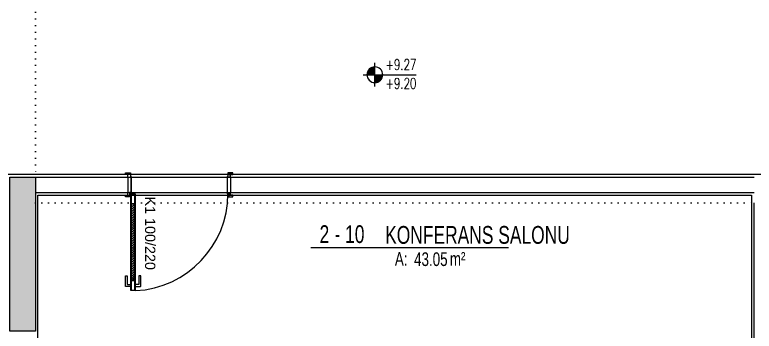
# Model space of a CAD drawing. Header units: inches. Extents: x 21 to 32698, y 13 to 3712.
# Drawn here: x 16622 to 17342, y 1512 to 1820 of the extents above; entities that cross this region are included whole.
import ezdxf
from ezdxf.enums import TextEntityAlignment as Align

# ---------------------------------------------------------------- set-up
doc = ezdxf.new("R2010")
doc.units = ezdxf.units.IN
doc.header["$MEASUREMENT"] = 0
doc.set_wipeout_variables(frame=1)
doc.linetypes.add('DOT', pattern=[6.35, 0, -6.35])
for name, color, linetype, lineweight in [('Z_MİM_-KM-AREA-IDEN', 8, 'Continuous', 25), ('Z_MİM_-KM-BEAM-RAY', 8, 'DOT', 25), ('Z_MİM_-KM-DOOR', 8, 'Continuous', 25), ('Z_MİM_-KM-DOOR-1', 8, 'Continuous', 25), ('Z_MİM_-KM-DOOR-FRAM', 8, 'Continuous', 25), ('Z_MİM_-KM-DOOR-IDEN', 8, 'Continuous', 25), ('Z_MİM_-KM-FLOR-LEVL-1', 8, 'Continuous', 25), ('Z_MİM_-KM-PATTERN-00', 8, 'Continuous', 25), ('Z_MİM_-KM-PATTERN-STRC', 8, 'Continuous', 25), ('Z_MİM_-KM-STRC-CONCRETE', 8, 'Continuous', 25), ('Z_MİM_-KM-WALL', 8, 'Continuous', 25), ('Z_MİM_-KM-WALL-PLASTER', 8, 'Continuous', 25)]:
    doc.layers.add(name, color=color, linetype=linetype, lineweight=lineweight)
doc.styles.add('Arial_4', font='arial.ttf', dxfattribs={"height": 10})
doc.styles.add('MAH', font='arial.ttf', dxfattribs={"width": 0.8, "height": 17.5})
doc.styles.add('STYLE1', font='arial.ttf', dxfattribs={"height": 1})
doc.styles.add('TEXT 1 romans', font='romans.shx', dxfattribs={"width": 0.7})

# ---------------------------------------------------------------- blocks, each defined once
blk = doc.blocks.new('-KM_Kiriş İzi-2K')
at = {"layer": 'Z_MİM_-KM-BEAM-RAY'}
for p, q in [((1310, 905), (1310, 680)), ((1310, 680), (2010, 680)), ((1310, 655), (2010, 655))]:
    blk.add_line(p, q, dxfattribs=at)
blk = doc.blocks.new('*U266')
at = {"layer": 'Z_MİM_-KM-PATTERN-00'}
h = blk.add_hatch(dxfattribs=at)
h.set_pattern_fill('ANSI31', color=256, scale=0.5, style=0)
h.set_pattern_definition([(45, (0, 0), (-1.122532, 1.122532), [])])
h.paths.add_polyline_path([(-6.6, 11.1), (-6.6, 85.48), (-3.6, 85.48), (-3.6, 11.1)])
at = {"layer": 'Z_MİM_-KM-DOOR-1'}
for p, q in [((-7.1, 92.21), (-7.28, 92.21)), ((-7.28, 92.21), (-7.28, 88.75)), ((-7.28, 88.75), (-7.1, 88.75)), ((-3.1, 92.21), (-2.92, 92.21)), ((-2.92, 88.75), (-3.1, 88.75)), ((-2.92, 92.21), (-2.92, 88.75)), ((-6.6, 85.48), (-6.6, 11.1)), ((-3.6, 85.48), (-3.6, 11.1))]:
    blk.add_line(p, q, dxfattribs=at)
blk.add_lwpolyline([(-3.6, 95.48), (-3.6, 85.48), (-6.6, 85.48), (-6.6, 95.48)], close=True, dxfattribs=at)
for points in [[(-7.28, 91.39), (-12.29, 91.39, 0.414214), (-12.65, 91.03), (-12.65, 81.29, 0.414214), (-12.29, 80.92), (-11.2, 80.92, 0.414214), (-10.83, 81.29), (-10.83, 89.21, -0.414214), (-10.47, 89.57), (-7.28, 89.57)], [(-2.92, 91.39), (2, 91.39, -0.414214), (2.36, 91.03), (2.36, 81.29, -0.414214), (2, 80.92), (0.91, 80.92, -0.414214), (0.54, 81.29), (0.54, 89.21, 0.414214), (0.18, 89.57), (-2.92, 89.57)]]:
    blk.add_lwpolyline(points, format="xyb", dxfattribs=at)
blk.add_wipeout([(-100, 3.5), (-100, -18.5), (-0.2, -18.7), (-0.2, 3.7)])
for points in [[(-7.1, 1.1), (-7.1, 95.48), (-3.1, 95.48), (-3.1, 1.1)], [(-3.6, 11.1), (-3.6, 1.1), (-6.6, 1.1), (-6.6, 11.1)]]:
    blk.add_lwpolyline(points, close=True, dxfattribs=at)
for points in [[(-100, -15), (-100, -17.5), (-102, -17.5, 0.414214), (-102.3, -17.8), (-102.3, -18.9, 0.414214), (-102, -19.2), (-97.6, -19.2, 0.414214), (-97.3, -18.9), (-97.3, -15.7), (-96.95, -15.7, 0.414214), (-96.7, -15.45), (-96.7, 0.9, 0.414214), (-96.9, 1.1), (-97.48, 1.1, 0.458526), (-97.58, 0.99), (-97.47, 0.21, -0.458526), (-97.57, 0.1), (-98.1, 0.1, -0.414214), (-98.2, 0.2), (-98.2, 3.9, 0.414214), (-98.5, 4.2), (-102, 4.2, 0.414214), (-102.3, 3.9), (-102.3, 2.8, 0.414214), (-102, 2.5), (-101.2, 2.5), (-100, 2.5), (-100, 0), (-100, 0)], [(-99.8, -15), (-99.8, -17.7), (-102, -17.7, 0.414214), (-102.1, -17.8), (-102.1, -18.9, 0.414214), (-102, -19), (-97.6, -19, 0.414214), (-97.5, -18.9), (-97.5, -15.5), (-96.95, -15.5, 0.414214), (-96.9, -15.45), (-96.9, 0.9), (-97.37, 0.9), (-97.27, 0.24, -0.458526), (-97.57, -0.1), (-98.1, -0.1, -0.414214), (-98.4, 0.2), (-98.4, 3.9, 0.414214), (-98.5, 4), (-102, 4, 0.414214), (-102.1, 3.9), (-102.1, 2.8, 0.414214), (-102, 2.7), (-101.2, 2.7), (-99.8, 2.7), (-99.8, 0)], [(0, -15), (0, -17.5), (2, -17.5, -0.414214), (2.3, -17.8), (2.3, -18.9, -0.414214), (2, -19.2), (-2.4, -19.2, -0.414214), (-2.7, -18.9), (-2.7, -15.7), (-3.05, -15.7, -0.414214), (-3.3, -15.45), (-3.3, 0.9, -0.414214), (-3.1, 1.1), (-2.52, 1.1, -0.458526), (-2.42, 0.99), (-2.53, 0.21, 0.458526), (-2.43, 0.1), (-1.9, 0.1, 0.414214), (-1.8, 0.2), (-1.8, 3.9, -0.414214), (-1.5, 4.2), (2, 4.2, -0.414214), (2.3, 3.9), (2.3, 2.8, -0.414214), (2, 2.5), (1.2, 2.5), (0, 2.5), (0, 0), (0, 0)], [(-0.2, -15), (-0.2, -17.7), (2, -17.7, -0.414214), (2.1, -17.8), (2.1, -18.9, -0.414214), (2, -19), (-2.4, -19, -0.414214), (-2.5, -18.9), (-2.5, -15.5), (-3.05, -15.5, -0.414214), (-3.1, -15.45), (-3.1, 0.9), (-2.63, 0.9), (-2.73, 0.24, 0.458526), (-2.43, -0.1), (-1.9, -0.1, 0.414214), (-1.6, 0.2), (-1.6, 3.9, -0.414214), (-1.5, 4), (2, 4, -0.414214), (2.1, 3.9), (2.1, 2.8, -0.414214), (2, 2.7), (1.2, 2.7), (-0.2, 2.7), (-0.2, 0)]]:
    blk.add_lwpolyline(points, format="xyb", dxfattribs=at)
at = {"layer": 'Z_MİM_-KM-DOOR-FRAM', "ltscale": 0.2}
blk.add_arc((-2.92, 1.03), 94.56, 92.83092, 179.85948, dxfattribs=at)
at = {"layer": 'Z_MİM_-KM-WALL'}
for p, q in [((-100, -15), (-100, 0)), ((0, -15), (0, 0))]:
    blk.add_line(p, q, dxfattribs=at)
at = {"layer": 'Z_MİM_-KM-DOOR-IDEN', "color": 7, "insert": (-26.82, 3.88), "char_height": 10, "width": 99.9901, "attachment_point": 1, "rotation": 90, "style": 'STYLE1'}
blk.add_mtext('K1 100/220', dxfattribs=at)
blk = doc.blocks.new('KOT-P')
h = blk.add_hatch()
h.set_pattern_fill('ANSI31', color=256, scale=0.2, style=0)
h.set_pattern_definition([(45, (0, 0), (-0.449013, 0.449013), [])])
h.paths.add_polyline_path([(0, 0), (9.6, 0, 0.414214), (0, 9.6)])
h.paths.add_polyline_path([(-9.6, 0, 0.414214), (0, -9.6), (0, 0)])
for p, q in [((0, 14.4), (0, -14.4)), ((-14.4, 0), (50.4, 0))]:
    blk.add_line(p, q)
blk.add_circle((0, 0), 9.6)
at = {"color": 7, "style": 'TEXT 1 romans', "width": 0.7}
for tag, p in [('BKOT', (13.01, 1.49)), ('KKOT', (13.01, -13.67))]:
    blk.add_attdef(tag, p, '', height=12, dxfattribs=at)
blk = doc.blocks.new('-KM_Kolon-2K')
at = {"layer": 'Z_MİM_-KM-PATTERN-STRC'}
blk.add_hatch(color=256, dxfattribs=at).paths.add_polyline_path([(1285, 680), (1310, 680), (1310, 530), (1285, 530)], flags=0)
at = {"layer": 'Z_MİM_-KM-STRC-CONCRETE'}
blk.add_lwpolyline([(1285, 680), (1310, 680), (1310, 530), (1285, 530)], close=True, dxfattribs=at)
blk = doc.blocks.new('*U121')
blk.add_line((0, 0), (192.45, 0))
at = {"color": 7, "style": 'MAH', "width": 0.6}
blk.add_text('-', height=17.07, dxfattribs=at).set_placement((25.99, 13.11), align=Align.MIDDLE_CENTER)
at = {"color": 7, "style": 'Arial_4', "width": 0.7}
for s, p in [('A:', (81.91, -17.69)), ('m² ', (135.42, -17.69))]:
    blk.add_text(s, height=13.333, dxfattribs=at).set_placement(p)
for tag, p in [('K', (8.57, 13.11)), ('00', (33.43, 13.11)), ('MAHALADI', (72.42, 12.35))]:
    blk.add_attdef(tag, text='', height=17.33, dxfattribs=at).set_placement(p, align=Align.MIDDLE_LEFT)
blk.add_attdef('27.00', text='', height=13.33, dxfattribs=at).set_placement((133.25, -11.29), align=Align.MIDDLE_RIGHT)

msp = doc.modelspace()

# ---------------------------------------------------------------- linework, layer by layer
at = {"layer": 'Z_MİM_-KM-WALL'}
msp.add_line((17341.71, 1352.08), (17341.71, 1637.08), dxfattribs=at)

# ---------------------------------------------------------------- block references
at = {"layer": 'Z_MİM_-KM-AREA-IDEN'}
msp.add_blockref('*U121', (16909.89, 1593.5), dxfattribs=at).add_auto_attribs({'27.00': '43.05', '00': '10', 'K': '2', 'MAHALADI': 'KONFERANS SALONU'})
at = {"layer": 'Z_MİM_-KM-BEAM-RAY'}
msp.add_blockref('-KM_Kiriş İzi-2K', (15331.71, 982.08), dxfattribs=at)
at = {"layer": 'Z_MİM_-KM-FLOR-LEVL-1'}
ref = msp.add_blockref('KOT-P', (16972.34, 1761.8), dxfattribs=dict(at, xscale=-0.8, yscale=0.8, zscale=0.8, rotation=180))
ref.add_attrib('KKOT', '+9.20', (16982.74, 1748.12), dxfattribs={"color": 7, "height": 10.417, "style": 'TEXT 1 romans', "width": 0.7})
ref.add_attrib('BKOT', '+9.27', (16982.74, 1766.49), dxfattribs={"color": 7, "height": 10.417, "style": 'TEXT 1 romans', "width": 0.7})

# ---------------------------------------------------------------- next in the draw order: block references
at = {"layer": 'Z_MİM_-KM-DOOR', "ltscale": 1.5, "rotation": 180}
msp.add_blockref('*U266', (16731.71, 1647.08), dxfattribs=at)

# ---------------------------------------------------------------- next in the draw order: linework, layer by layer
at = {"layer": 'Z_MİM_-KM-WALL'}
for p, q in [((16641.71, 1662.08), (17341.71, 1662.08)), ((16641.71, 1647.08), (17341.71, 1647.08))]:
    msp.add_line(p, q, dxfattribs=at)
at = {"layer": 'Z_MİM_-KM-WALL-PLASTER'}
msp.add_lwpolyline([(18831.71, 1664.58), (15041.71, 1664.58)], dxfattribs=at)
msp.add_lwpolyline([(17339.21, 1644.58), (17339.21, 1034.58), (16644.21, 1034.58), (16644.21, 1644.58)], close=True, dxfattribs=at)

# ---------------------------------------------------------------- next in the draw order: block references
at = {"layer": 'Z_MİM_-KM-STRC-CONCRETE'}
msp.add_blockref('-KM_Kolon-2K', (15331.71, 982.08), dxfattribs=at)

doc.saveas('drawing.dxf')
